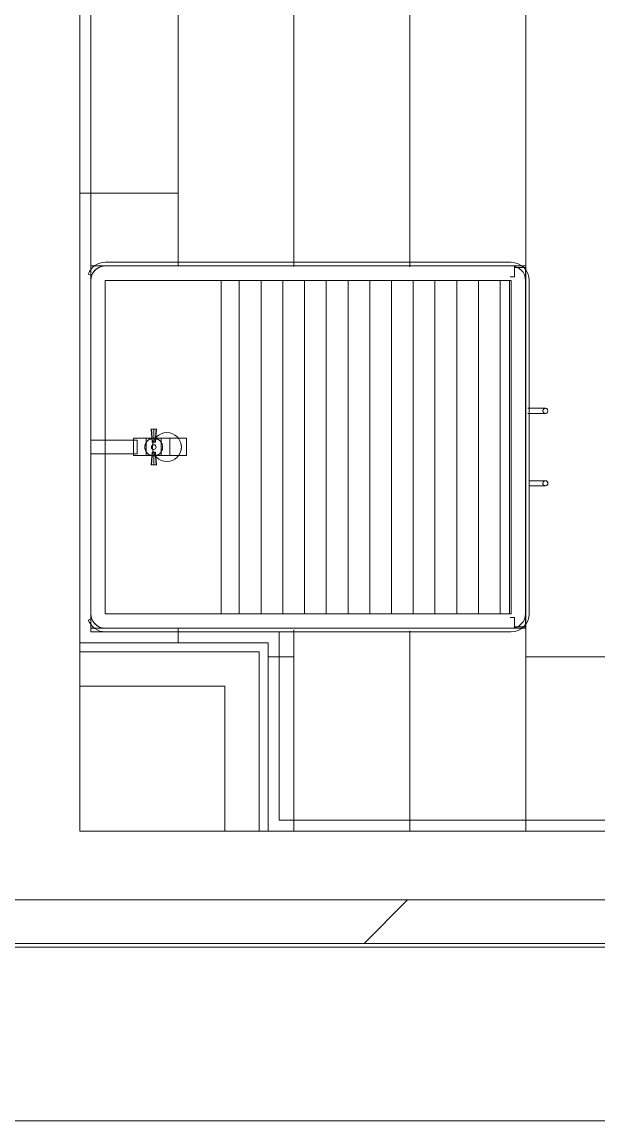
# Model space of a CAD drawing. Header units: metres. Extents: x 3856 to 4207, y -1118 to -691.
# Drawn here: x 3991.277 to 3992.072, y -996.427 to -994.911 of the extents above; entities that cross this region are included whole.
import ezdxf

# ---------------------------------------------------------------- set-up
doc = ezdxf.new("R2010")
doc.units = ezdxf.units.M
for name, color, linetype, lineweight in [('Casework', 7, 'Continuous', 9), ('Common Edges', 7, 'Continuous', 9), ('Cut Pattern', 7, 'Continuous', 18), ('Floors', 7, 'Continuous', 9), ('Plumbing Fixtures', 7, 'Continuous', 9), ('Surface Pattern', 7, 'Continuous', 9), ('Walls', 7, 'Continuous', 9)]:
    doc.layers.add(name, color=color, linetype=linetype, lineweight=lineweight)
doc.layers.add('ROA-E00-URB-A101-MASTER_PLAN cambio estaciomientos_dwg', color=7, linetype='Continuous', lineweight=9, true_color=0x767676)

# ---------------------------------------------------------------- blocks, each defined once
blk = doc.blocks.new('Lavadero prefabricado con mueble - 0_50x0_60m-5701456-IMPLANTACIÓN - KIT COMERCIAL')
at = {"layer": 'Plumbing Fixtures', "color": 253, "true_color": 0xaaaaaa}
for p, q in [((0.605, 0.605), (0.145, 0.605)), ((0.145, 0.6), (0.605, 0.6)), ((0.605, 0.6), (0.145, 0.6)), ((0.12, 0.58), (0.12, 0.02)), ((0.125, 0.02), (0.125, 0.58)), ((0.125, 0.58), (0.125, 0.02)), ((0.605, 0.58), (0.145, 0.58)), ((0.145, 0.58), (0.145, 0.578)), ((0.145, 0.02), (0.145, 0.58)), ((0.145, 0.58), (0.605, 0.58)), ((0.145, 0.578), (0.605, 0.578)), ((0.605, 0.578), (0.605, 0.58)), ((0.605, 0.58), (0.605, 0.02)), ((0.625, 0.58), (0.625, 0.02)), ((0.625, 0.02), (0.625, 0.58)), ((0.63, 0.02), (0.63, 0.58)), ((0.145, 0.565), (0.605, 0.565)), ((0.145, 0.535), (0.605, 0.535)), ((0.145, 0.505), (0.605, 0.505)), ((0.145, 0.475), (0.605, 0.475)), ((0.145, 0.445), (0.605, 0.445)), ((0.145, 0.415), (0.605, 0.415)), ((0.145, 0.385), (0.605, 0.385)), ((0.145, 0.355), (0.605, 0.355)), ((0.145, 0.325), (0.605, 0.325)), ((0.145, 0.295), (0.605, 0.295)), ((0.145, 0.265), (0.605, 0.265)), ((0.145, 0.235), (0.605, 0.235)), ((0.145, 0.205), (0.605, 0.205)), ((0.605, 0.18), (0.145, 0.18)), ((0.605, 0.18), (0.145, 0.18)), ((0.605, 0.02), (0.145, 0.02)), ((0.1363, -0.0034), (0.138, 0.0012)), ((0.138, 0.0012), (0.1363, -0.0034)), ((0.612, 0.0012), (0.6137, -0.0034)), ((0.6137, -0.0034), (0.612, 0.0012)), ((0.145, 0), (0.605, 0))]:
    blk.add_line(p, q, dxfattribs=at)
for centre, radius, start, end in [((0.145, 0.58), 0.025, 90, 180), ((0.145, 0.58), 0.025, 90, 180), ((0.145, 0.58), 0.02, 90, 180), ((0.145, 0.58), 0.02, 90, 180), ((0.145, 0.58), 0.02, 90, 180), ((0.145, 0.58), 0.02, 90, 180), ((0.605, 0.58), 0.025, 360, 90), ((0.605, 0.58), 0.025, 0, 90), ((0.605, 0.58), 0.02, 0, 90), ((0.605, 0.58), 0.02, 0, 90), ((0.605, 0.58), 0.02, 0, 90), ((0.605, 0.58), 0.02, 0, 90), ((0.375, 0.105), 0.02, 0, 180), ((0.375, 0.105), 0.02, 75, 105), ((0.375, 0.105), 0.02, 180, 0), ((0.375, 0.105), 0.02, 255, 285), ((0.145, 0.02), 0.025, 180, 249.6359), ((0.145, 0.02), 0.025, 180, 249.6359), ((0.145, 0.02), 0.02, 180, 249.6359), ((0.145, 0.02), 0.02, 180, 249.6359), ((0.145, 0.02), 0.02, 180, 270), ((0.145, 0.02), 0.02, 180, 270), ((0.605, 0.02), 0.02, 270, 360), ((0.605, 0.02), 0.02, 270, 0), ((0.605, 0.02), 0.02, 290.3641, 0), ((0.605, 0.02), 0.02, 290.3641, 0), ((0.605, 0.02), 0.025, 290.3641, 360), ((0.605, 0.02), 0.025, 290.3641, 0)]:
    blk.add_arc(centre, radius, start, end, dxfattribs=at)
blk = doc.blocks.new('Griferia sencilla lavadero o lavaescobas - Griferia sencilla lavadero o lavaescobas-5701464-IMPLANTACIÓN - KIT COMERCIAL')
at = {"layer": 'Plumbing Fixtures', "color": 253, "true_color": 0xaaaaaa}
for p, q in [((0.1368, 0.0903), (0.1126, 0.0903)), ((0.1126, 0.0673), (0.1368, 0.0673)), ((0.1005, 0.0491), (0.1005, 0.0451)), ((0.1005, 0.0489), (0.1181, 0.0474)), ((0.1005, 0.0481), (0.1005, 0.0451)), ((0.1005, 0.0481), (0.1181, 0.0469)), ((0.1126, 0.0552), (0.1368, 0.0552)), ((0.1126, 0.0552), (0.1126, 0.0346)), ((0.1181, 0.0451), (0.1181, 0.0476)), ((0.1181, 0.0469), (0.1181, 0.0474)), ((0.1181, 0.0451), (0.1181, 0.0469)), ((0.1319, 0.0474), (0.1495, 0.0489)), ((0.1319, 0.0469), (0.1495, 0.0481)), ((0.1319, 0.0476), (0.1319, 0.0451)), ((0.1319, 0.0474), (0.1319, 0.0469)), ((0.1319, 0.0469), (0.1319, 0.0451)), ((0.1368, 0.0346), (0.1368, 0.0552)), ((0.1495, 0.0451), (0.1495, 0.0491)), ((0.1495, 0.0451), (0.1495, 0.0481)), ((0.1005, 0.0451), (0.1005, 0.0411)), ((0.1005, 0.0451), (0.1005, 0.042)), ((0.1005, 0.0451), (0.1181, 0.0451)), ((0.1181, 0.0451), (0.1005, 0.0451)), ((0.1005, 0.042), (0.1181, 0.0432)), ((0.1005, 0.0413), (0.1181, 0.0427)), ((0.1368, 0.0346), (0.1126, 0.0346)), ((0.1181, 0.0426), (0.1181, 0.0451)), ((0.1181, 0.0432), (0.1181, 0.0451)), ((0.1181, 0.0427), (0.1181, 0.0432)), ((0.1319, 0.0451), (0.1319, 0.0426)), ((0.1495, 0.0451), (0.1319, 0.0451)), ((0.1319, 0.0451), (0.1319, 0.0432)), ((0.1319, 0.0451), (0.1495, 0.0451)), ((0.1319, 0.0432), (0.1319, 0.0427)), ((0.1319, 0.0432), (0.1495, 0.042)), ((0.1319, 0.0427), (0.1495, 0.0413)), ((0.1495, 0.0411), (0.1495, 0.0451)), ((0.1495, 0.042), (0.1495, 0.0451)), ((0.1126, 0.0169), (0.1368, 0.0169)), ((0.1155, 0.0219), (0.1155, -0.0419)), ((0.1345, 0.0219), (0.1155, 0.0219)), ((0.1345, 0.0219), (0.1155, 0.0219)), ((0.1345, -0.0419), (0.1345, 0.0219)), ((0.1155, -0.0419), (0.1345, -0.0419)), ((0.1155, -0.0419), (0.1345, -0.0419))]:
    blk.add_line(p, q, dxfattribs=at)
at = {"layer": 'Plumbing Fixtures', "color": 253, "true_color": 0xaaaaaa, "flags": 128}
for points in [[(0.125, 0.0572), (0.1245, 0.0572), (0.124, 0.0572), (0.1235, 0.0571), (0.1231, 0.057), (0.1226, 0.0569), (0.1221, 0.0568), (0.1216, 0.0567), (0.1212, 0.0566), (0.1207, 0.0564), (0.1202, 0.0562), (0.1198, 0.056), (0.1194, 0.0558), (0.1189, 0.0556), (0.1185, 0.0553), (0.1181, 0.0551), (0.1177, 0.0548), (0.1173, 0.0545), (0.1169, 0.0542), (0.1166, 0.0538), (0.1162, 0.0535), (0.1159, 0.0531), (0.1156, 0.0528), (0.1153, 0.0524), (0.115, 0.052), (0.1147, 0.0516), (0.1145, 0.0512), (0.1142, 0.0507), (0.114, 0.0503), (0.1138, 0.0499), (0.1136, 0.0494), (0.1135, 0.0489), (0.1133, 0.0485), (0.1132, 0.048), (0.1131, 0.0475), (0.113, 0.0471), (0.1129, 0.0466), (0.1128, 0.0461), (0.1128, 0.0456), (0.1128, 0.0451), (0.1128, 0.0446), (0.1128, 0.0441), (0.1129, 0.0437), (0.1129, 0.0432), (0.113, 0.0427), (0.1131, 0.0422), (0.1132, 0.0417), (0.1134, 0.0413), (0.1135, 0.0408), (0.1137, 0.0404), (0.1139, 0.0399), (0.1141, 0.0395), (0.1143, 0.039), (0.1146, 0.0386), (0.1149, 0.0382), (0.1151, 0.0378), (0.1154, 0.0374), (0.1157, 0.037), (0.1161, 0.0367), (0.1164, 0.0363), (0.1168, 0.036), (0.1171, 0.0357), (0.1175, 0.0354), (0.1179, 0.0351), (0.1183, 0.0348), (0.1187, 0.0345), (0.1191, 0.0343), (0.1196, 0.0341), (0.12, 0.0338), (0.1205, 0.0337), (0.1209, 0.0335), (0.1214, 0.0333), (0.1218, 0.0332), (0.1223, 0.0331), (0.1228, 0.033), (0.1233, 0.0329), (0.1238, 0.0328), (0.1242, 0.0328), (0.1247, 0.0328), (0.125, 0.0328)], [(0.125, 0.0328), (0.1255, 0.0328), (0.126, 0.0328), (0.1265, 0.0329), (0.1269, 0.0329), (0.1274, 0.033), (0.1279, 0.0331), (0.1284, 0.0333), (0.1288, 0.0334), (0.1293, 0.0336), (0.1298, 0.0337), (0.1302, 0.0339), (0.1306, 0.0342), (0.1311, 0.0344), (0.1315, 0.0346), (0.1319, 0.0349), (0.1323, 0.0352), (0.1327, 0.0355), (0.1331, 0.0358), (0.1334, 0.0361), (0.1338, 0.0365), (0.1341, 0.0368), (0.1344, 0.0372), (0.1347, 0.0376), (0.135, 0.038), (0.1353, 0.0384), (0.1355, 0.0388), (0.1358, 0.0392), (0.136, 0.0397), (0.1362, 0.0401), (0.1364, 0.0406), (0.1365, 0.041), (0.1367, 0.0415), (0.1368, 0.042), (0.1369, 0.0424), (0.137, 0.0429), (0.1371, 0.0434), (0.1372, 0.0439), (0.1372, 0.0444), (0.1372, 0.0449), (0.1372, 0.0453), (0.1372, 0.0458), (0.1371, 0.0463), (0.1371, 0.0468), (0.137, 0.0473), (0.1369, 0.0478), (0.1368, 0.0482), (0.1366, 0.0487), (0.1365, 0.0492), (0.1363, 0.0496), (0.1361, 0.0501), (0.1359, 0.0505), (0.1357, 0.0509), (0.1354, 0.0514), (0.1351, 0.0518), (0.1349, 0.0522), (0.1346, 0.0526), (0.1343, 0.0529), (0.1339, 0.0533), (0.1336, 0.0536), (0.1332, 0.054), (0.1329, 0.0543), (0.1325, 0.0546), (0.1321, 0.0549), (0.1317, 0.0552), (0.1313, 0.0554), (0.1309, 0.0557), (0.1304, 0.0559), (0.13, 0.0561), (0.1295, 0.0563), (0.1291, 0.0565), (0.1286, 0.0566), (0.1282, 0.0568), (0.1277, 0.0569), (0.1272, 0.057), (0.1267, 0.0571), (0.1262, 0.0571), (0.1258, 0.0572), (0.1253, 0.0572), (0.125, 0.0572)]]:
    blk.add_lwpolyline(points, dxfattribs=at)
at = {"layer": 'Plumbing Fixtures', "color": 253, "true_color": 0xaaaaaa}
for start, end in [(0, 180), (0, 180), (180, 360), (180, 360)]:
    blk.add_arc((0.125, 0.045), 0.0033, start, end, dxfattribs=at)
for points, knots in [([(0.1126, 0.0673), (0.1126, 0.0673), (0.1126, 0.0673), (0.1126, 0.0677), (0.1126, 0.0684), (0.1126, 0.0706), (0.1126, 0.076), (0.1126, 0.0829), (0.1126, 0.0883), (0.1126, 0.0901), (0.1126, 0.0903), (0.1126, 0.0903)], [0.34510996, 0.34510996, 0.34510996, 0.34510996, 0.34757201, 0.35519821, 0.36270819, 0.37311073, 0.38914556, 0.40884322, 0.4253864, 0.43804389, 0.4434835, 0.4434835, 0.4434835, 0.4434835]), ([(0.1126, 0.0903), (0.1126, 0.0903), (0.1126, 0.0902), (0.1126, 0.0897), (0.1126, 0.0867), (0.1126, 0.0851), (0.1126, 0.0846), (0.1126, 0.0841), (0.1126, 0.0834), (0.1126, 0.0819), (0.1126, 0.0807), (0.1126, 0.0786), (0.1126, 0.0757), (0.1126, 0.0722), (0.1126, 0.0709), (0.1126, 0.0657), (0.1126, 0.0599), (0.1126, 0.0575), (0.1126, 0.0563), (0.1126, 0.0556), (0.1126, 0.0552), (0.1126, 0.0552)], [0.4445478, 0.4445478, 0.4445478, 0.4445478, 0.4488453, 0.4603434, 0.4698643, 0.4759024, 0.4793492, 0.4830314, 0.4903221, 0.4993613, 0.509869, 0.5200162, 0.5318344, 0.5417834, 0.5534812, 0.5674088, 0.5823571, 0.5929076, 0.5978127, 0.6012473, 0.6058049, 0.6058049, 0.6058049, 0.6058049]), ([(0.1368, 0.0552), (0.1368, 0.0552), (0.1368, 0.0556), (0.1368, 0.0563), (0.1368, 0.0575), (0.1368, 0.0599), (0.1368, 0.0657), (0.1368, 0.0709), (0.1368, 0.0722), (0.1368, 0.0757), (0.1368, 0.0786), (0.1368, 0.0807), (0.1368, 0.0819), (0.1368, 0.0834), (0.1368, 0.0841), (0.1368, 0.0846), (0.1368, 0.0851), (0.1368, 0.0867), (0.1368, 0.0897), (0.1368, 0.0902), (0.1368, 0.0903), (0.1368, 0.0903)], [-0.6058049, -0.6058049, -0.6058049, -0.6058049, -0.6012473, -0.5978127, -0.5929076, -0.5823571, -0.5674088, -0.5534812, -0.5417834, -0.5318344, -0.5200162, -0.509869, -0.4993613, -0.4903221, -0.4830314, -0.4793492, -0.4759024, -0.4698643, -0.4603434, -0.4488453, -0.4445478, -0.4445478, -0.4445478, -0.4445478]), ([(0.1368, 0.0903), (0.1368, 0.0903), (0.1368, 0.0901), (0.1368, 0.0883), (0.1368, 0.0829), (0.1368, 0.076), (0.1368, 0.0706), (0.1368, 0.0684), (0.1368, 0.0677), (0.1368, 0.0673), (0.1368, 0.0673), (0.1368, 0.0673)], [-0.4434835, -0.4434835, -0.4434835, -0.4434835, -0.43804389, -0.4253864, -0.40884322, -0.38914556, -0.37311073, -0.36270819, -0.35519821, -0.34757201, -0.34510996, -0.34510996, -0.34510996, -0.34510996]), ([(0.1126, 0.0169), (0.1126, 0.0169), (0.1126, 0.017), (0.1126, 0.0173), (0.1126, 0.0173), (0.1126, 0.0219), (0.1126, 0.0237), (0.1126, 0.0246), (0.1126, 0.0259), (0.1126, 0.0272), (0.1126, 0.0293), (0.1126, 0.0356), (0.1126, 0.0427), (0.1126, 0.0505), (0.1126, 0.0572), (0.1126, 0.062), (0.1126, 0.0656), (0.1126, 0.0674), (0.1126, 0.0685), (0.1126, 0.0686), (0.1126, 0.0686)], [0.1281175, 0.1281175, 0.1281175, 0.1281175, 0.1347234, 0.1430197, 0.1516404, 0.1592529, 0.1676769, 0.1735037, 0.1790515, 0.1853664, 0.1965701, 0.2140633, 0.2378586, 0.2618498, 0.2836802, 0.3010688, 0.3128417, 0.3209206, 0.3264374, 0.3287884, 0.3287884, 0.3287884, 0.3287884]), ([(0.1126, 0.0686), (0.1126, 0.0686), (0.1126, 0.0685), (0.1126, 0.068), (0.1126, 0.0674), (0.1126, 0.0673), (0.1126, 0.0673)], [0.33014883, 0.33014883, 0.33014883, 0.33014883, 0.33100043, 0.33513886, 0.34035986, 0.34493161, 0.34493161, 0.34493161, 0.34493161]), ([(0.1368, 0.0673), (0.1368, 0.0673), (0.1368, 0.0674), (0.1368, 0.068), (0.1368, 0.0685), (0.1368, 0.0686), (0.1368, 0.0686)], [-0.34493161, -0.34493161, -0.34493161, -0.34493161, -0.34035986, -0.33513886, -0.33100043, -0.33014883, -0.33014883, -0.33014883, -0.33014883]), ([(0.1368, 0.0686), (0.1368, 0.0686), (0.1368, 0.0685), (0.1368, 0.0674), (0.1368, 0.0656), (0.1368, 0.062), (0.1368, 0.0572), (0.1368, 0.0505), (0.1368, 0.0427), (0.1368, 0.0356), (0.1368, 0.0293), (0.1368, 0.0272), (0.1368, 0.0259), (0.1368, 0.0246), (0.1368, 0.0237), (0.1368, 0.0219), (0.1368, 0.0173), (0.1368, 0.0173), (0.1368, 0.017), (0.1368, 0.0169), (0.1368, 0.0169)], [-0.3287884, -0.3287884, -0.3287884, -0.3287884, -0.3264374, -0.3209206, -0.3128417, -0.3010688, -0.2836802, -0.2618498, -0.2378586, -0.2140633, -0.1965701, -0.1853664, -0.1790515, -0.1735037, -0.1676769, -0.1592529, -0.1516404, -0.1430197, -0.1347234, -0.1281175, -0.1281175, -0.1281175, -0.1281175]), ([(0.1126, 0.0346), (0.1126, 0.0345), (0.1126, 0.0345), (0.1126, 0.0339), (0.1126, 0.0309), (0.1126, 0.0287), (0.1126, 0.0267), (0.1126, 0.0258), (0.1126, 0.0246), (0.1126, 0.0236), (0.1126, 0.0221), (0.1126, 0.0184), (0.1126, 0.0175), (0.1126, 0.017), (0.1126, 0.017), (0.1126, 0.0169), (0.1126, 0.0169)], [0, 0, 0, 0, 0.0059375, 0.0135382, 0.021714, 0.0302674, 0.0363942, 0.0417804, 0.0464321, 0.0514074, 0.0585469, 0.0653751, 0.0779111, 0.0959132, 0.1175652, 0.1182623, 0.1182623, 0.1182623, 0.1182623]), ([(0.1368, 0.0169), (0.1368, 0.0169), (0.1368, 0.017), (0.1368, 0.017), (0.1368, 0.0175), (0.1368, 0.0184), (0.1368, 0.0221), (0.1368, 0.0236), (0.1368, 0.0246), (0.1368, 0.0258), (0.1368, 0.0267), (0.1368, 0.0287), (0.1368, 0.0309), (0.1368, 0.0339), (0.1368, 0.0345), (0.1368, 0.0345), (0.1368, 0.0346)], [-0.1182623, -0.1182623, -0.1182623, -0.1182623, -0.1175652, -0.0959132, -0.0779111, -0.0653751, -0.0585469, -0.0514074, -0.0464321, -0.0417804, -0.0363942, -0.0302674, -0.021714, -0.0135382, -0.0059375, 0, 0, 0, 0])]:
    blk.add_open_spline(points, degree=3, knots=knots, dxfattribs=at)
for points in [[(0.1005, 0.0489), (0.1005, 0.0482), (0.1005, 0.0481), (0.1005, 0.0481)], [(0.1495, 0.0481), (0.1495, 0.0481), (0.1495, 0.0482), (0.1495, 0.0489)], [(0.1005, 0.042), (0.1005, 0.042), (0.1005, 0.042), (0.1005, 0.0413)], [(0.1495, 0.0413), (0.1495, 0.042), (0.1495, 0.042), (0.1495, 0.042)]]:
    blk.add_open_spline(points, degree=3, dxfattribs=at)
blk = doc.blocks.new('Mueble lavadero - 0_50x1_70x2_50m-V232-IMPLANTACIÓN - KIT COMERCIAL')
at = {"layer": 'Casework'}
for p, q in [((-6.2853, -0.01), (-6.3053, -0.01)), ((-6.3053, -0.01), (-6.3053, -0.03)), ((-5.8053, -0.01), (-5.8187, -0.01)), ((-5.8053, -0.03), (-5.8053, -0.01)), ((-6.3053, -0.5886), (-6.3053, -0.595)), ((-6.2903, -0.595), (-6.2903, -0.5886)), ((-5.8203, -0.5886), (-5.8203, -0.595)), ((-5.8053, -0.595), (-5.8053, -0.5886)), ((-6.3053, -0.595), (-6.3053, -0.61)), ((-6.3053, -0.595), (-6.2903, -0.595)), ((-6.3033, -0.595), (-6.3033, -0.61)), ((-5.8203, -0.595), (-5.8053, -0.595)), ((-5.8073, -0.61), (-5.8073, -0.595)), ((-5.8053, -0.61), (-5.8053, -0.595)), ((-6.3033, -0.61), (-6.2853, -0.61)), ((-6.1088, -0.615), (-6.1088, -0.6375)), ((-6.1088, -0.615), (-6.1088, -0.6375)), ((-6.1018, -0.6375), (-6.1018, -0.615)), ((-6.1018, -0.6375), (-6.1018, -0.615)), ((-6.0088, -0.613), (-6.0088, -0.6375)), ((-6.0088, -0.613), (-6.0088, -0.6375)), ((-6.0018, -0.6375), (-6.0018, -0.6131)), ((-6.0018, -0.6375), (-6.0018, -0.6131)), ((-5.8187, -0.61), (-5.8073, -0.61))]:
    blk.add_line(p, q, dxfattribs=at)
for centre, start, end in [((-6.1053, -0.6375), 0, 180), ((-6.1053, -0.6375), 0, 180), ((-6.0053, -0.6375), 0, 180), ((-6.0053, -0.6375), 0, 180), ((-6.1053, -0.6375), 180, 360), ((-6.1053, -0.6375), 180, 0), ((-6.0053, -0.6375), 180, 0), ((-6.0053, -0.6375), 180, 0)]:
    blk.add_arc(centre, 0.0035, start, end, dxfattribs=at)
for points, knots in [([(-6.1053, -0.634), (-6.1055, -0.634), (-6.1057, -0.634), (-6.106, -0.634), (-6.1062, -0.6341), (-6.1065, -0.6342), (-6.1067, -0.6342), (-6.1069, -0.6343), (-6.1071, -0.6344), (-6.1072, -0.6345), (-6.1074, -0.6347), (-6.1076, -0.6348), (-6.1077, -0.6349), (-6.1078, -0.6351), (-6.108, -0.6352), (-6.1082, -0.6354), (-6.1083, -0.6357), (-6.1084, -0.6359), (-6.1086, -0.6362), (-6.1088, -0.6368), (-6.1088, -0.6372), (-6.1088, -0.6375)], [0, 0, 0, 0, 0.071429, 0.107143, 0.142857, 0.178571, 0.214286, 0.25, 0.285714, 0.321429, 0.357143, 0.392857, 0.428571, 0.464286, 0.5, 0.571429, 0.607143, 0.642857, 0.714286, 0.857143, 1, 1, 1, 1]), ([(-6.1088, -0.6375), (-6.1088, -0.6372), (-6.1088, -0.6368), (-6.1086, -0.6362), (-6.1084, -0.6359), (-6.1083, -0.6357), (-6.1082, -0.6355), (-6.1081, -0.6353), (-6.108, -0.6352), (-6.1078, -0.6351), (-6.1077, -0.6349), (-6.1076, -0.6348), (-6.1074, -0.6347), (-6.1072, -0.6345), (-6.1071, -0.6344), (-6.1069, -0.6343), (-6.1067, -0.6342), (-6.1065, -0.6342), (-6.1062, -0.6341), (-6.106, -0.634), (-6.1057, -0.634), (-6.1055, -0.634), (-6.1053, -0.634)], [0, 0, 0, 0, 0.142857, 0.285714, 0.357143, 0.392857, 0.428571, 0.464286, 0.5, 0.535714, 0.571429, 0.607143, 0.642857, 0.678571, 0.714286, 0.75, 0.785714, 0.821429, 0.857143, 0.892857, 0.928571, 1, 1, 1, 1]), ([(-6.1088, -0.6375), (-6.1088, -0.6372), (-6.1088, -0.6368), (-6.1086, -0.6362), (-6.1084, -0.6359), (-6.1083, -0.6357), (-6.1082, -0.6355), (-6.1081, -0.6353), (-6.108, -0.6352), (-6.1078, -0.6351), (-6.1077, -0.6349), (-6.1076, -0.6348), (-6.1074, -0.6347), (-6.1072, -0.6345), (-6.1071, -0.6344), (-6.1069, -0.6343), (-6.1067, -0.6342), (-6.1065, -0.6342), (-6.1062, -0.6341), (-6.106, -0.634), (-6.1057, -0.634), (-6.1055, -0.634), (-6.1053, -0.634)], [0, 0, 0, 0, 0.142857, 0.285714, 0.357143, 0.392857, 0.428571, 0.464286, 0.5, 0.535714, 0.571429, 0.607143, 0.642857, 0.678571, 0.714286, 0.75, 0.785714, 0.821429, 0.857143, 0.892857, 0.928571, 1, 1, 1, 1]), ([(-6.1053, -0.634), (-6.1055, -0.634), (-6.1057, -0.634), (-6.106, -0.634), (-6.1062, -0.6341), (-6.1065, -0.6342), (-6.1067, -0.6342), (-6.1069, -0.6343), (-6.1071, -0.6344), (-6.1072, -0.6345), (-6.1074, -0.6347), (-6.1076, -0.6348), (-6.1077, -0.6349), (-6.1078, -0.6351), (-6.108, -0.6352), (-6.1082, -0.6354), (-6.1083, -0.6357), (-6.1084, -0.6359), (-6.1086, -0.6362), (-6.1088, -0.6368), (-6.1088, -0.6372), (-6.1088, -0.6375)], [0, 0, 0, 0, 0.071429, 0.107143, 0.142857, 0.178571, 0.214286, 0.25, 0.285714, 0.321429, 0.357143, 0.392857, 0.428571, 0.464286, 0.5, 0.571429, 0.607143, 0.642857, 0.714286, 0.857143, 1, 1, 1, 1]), ([(-6.1018, -0.6375), (-6.1018, -0.6372), (-6.1018, -0.6368), (-6.102, -0.6362), (-6.1022, -0.6359), (-6.1023, -0.6357), (-6.1024, -0.6355), (-6.1025, -0.6353), (-6.1026, -0.6352), (-6.1028, -0.6351), (-6.1029, -0.6349), (-6.103, -0.6348), (-6.1032, -0.6347), (-6.1034, -0.6345), (-6.1035, -0.6344), (-6.1037, -0.6343), (-6.1039, -0.6342), (-6.1041, -0.6342), (-6.1044, -0.6341), (-6.1046, -0.634), (-6.1049, -0.634), (-6.1051, -0.634), (-6.1053, -0.634)], [0, 0, 0, 0, 0.142857, 0.285714, 0.357143, 0.392857, 0.428571, 0.464286, 0.5, 0.535714, 0.571429, 0.607143, 0.642857, 0.678571, 0.714286, 0.75, 0.785714, 0.821429, 0.857143, 0.892857, 0.928571, 1, 1, 1, 1]), ([(-6.1053, -0.634), (-6.1051, -0.634), (-6.1049, -0.634), (-6.1046, -0.634), (-6.1044, -0.6341), (-6.1041, -0.6342), (-6.1039, -0.6342), (-6.1037, -0.6343), (-6.1035, -0.6344), (-6.1034, -0.6345), (-6.1032, -0.6347), (-6.103, -0.6348), (-6.1029, -0.6349), (-6.1028, -0.6351), (-6.1026, -0.6352), (-6.1024, -0.6354), (-6.1023, -0.6357), (-6.1022, -0.6359), (-6.102, -0.6362), (-6.1018, -0.6368), (-6.1018, -0.6372), (-6.1018, -0.6375)], [0, 0, 0, 0, 0.071429, 0.107143, 0.142857, 0.178571, 0.214286, 0.25, 0.285714, 0.321429, 0.357143, 0.392857, 0.428571, 0.464286, 0.5, 0.571429, 0.607143, 0.642857, 0.714286, 0.857143, 1, 1, 1, 1]), ([(-6.1053, -0.634), (-6.1051, -0.634), (-6.1049, -0.634), (-6.1046, -0.634), (-6.1044, -0.6341), (-6.1041, -0.6342), (-6.1039, -0.6342), (-6.1037, -0.6343), (-6.1035, -0.6344), (-6.1034, -0.6345), (-6.1032, -0.6347), (-6.103, -0.6348), (-6.1029, -0.6349), (-6.1028, -0.6351), (-6.1026, -0.6352), (-6.1024, -0.6354), (-6.1023, -0.6357), (-6.1022, -0.6359), (-6.102, -0.6362), (-6.1018, -0.6368), (-6.1018, -0.6372), (-6.1018, -0.6375)], [0, 0, 0, 0, 0.071429, 0.107143, 0.142857, 0.178571, 0.214286, 0.25, 0.285714, 0.321429, 0.357143, 0.392857, 0.428571, 0.464286, 0.5, 0.571429, 0.607143, 0.642857, 0.714286, 0.857143, 1, 1, 1, 1]), ([(-6.1018, -0.6375), (-6.1018, -0.6372), (-6.1018, -0.6368), (-6.102, -0.6362), (-6.1022, -0.6359), (-6.1023, -0.6357), (-6.1024, -0.6355), (-6.1025, -0.6353), (-6.1026, -0.6352), (-6.1028, -0.6351), (-6.1029, -0.6349), (-6.103, -0.6348), (-6.1032, -0.6347), (-6.1034, -0.6345), (-6.1035, -0.6344), (-6.1037, -0.6343), (-6.1039, -0.6342), (-6.1041, -0.6342), (-6.1044, -0.6341), (-6.1046, -0.634), (-6.1049, -0.634), (-6.1051, -0.634), (-6.1053, -0.634)], [0, 0, 0, 0, 0.142857, 0.285714, 0.357143, 0.392857, 0.428571, 0.464286, 0.5, 0.535714, 0.571429, 0.607143, 0.642857, 0.678571, 0.714286, 0.75, 0.785714, 0.821429, 0.857143, 0.892857, 0.928571, 1, 1, 1, 1]), ([(-6.0053, -0.634), (-6.0055, -0.634), (-6.0057, -0.634), (-6.006, -0.634), (-6.0062, -0.6341), (-6.0065, -0.6342), (-6.0067, -0.6342), (-6.0069, -0.6343), (-6.0071, -0.6344), (-6.0072, -0.6345), (-6.0074, -0.6347), (-6.0076, -0.6348), (-6.0077, -0.6349), (-6.0078, -0.6351), (-6.008, -0.6352), (-6.0082, -0.6354), (-6.0083, -0.6357), (-6.0084, -0.6359), (-6.0086, -0.6362), (-6.0088, -0.6368), (-6.0088, -0.6372), (-6.0088, -0.6375)], [0, 0, 0, 0, 0.071429, 0.107143, 0.142857, 0.178571, 0.214286, 0.25, 0.285714, 0.321429, 0.357143, 0.392857, 0.428571, 0.464286, 0.5, 0.571429, 0.607143, 0.642857, 0.714286, 0.857143, 1, 1, 1, 1]), ([(-6.0088, -0.6375), (-6.0088, -0.6372), (-6.0088, -0.6368), (-6.0086, -0.6362), (-6.0084, -0.6359), (-6.0083, -0.6357), (-6.0082, -0.6355), (-6.0081, -0.6353), (-6.008, -0.6352), (-6.0078, -0.6351), (-6.0077, -0.6349), (-6.0076, -0.6348), (-6.0074, -0.6347), (-6.0072, -0.6345), (-6.0071, -0.6344), (-6.0069, -0.6343), (-6.0067, -0.6342), (-6.0065, -0.6342), (-6.0062, -0.6341), (-6.006, -0.634), (-6.0057, -0.634), (-6.0055, -0.634), (-6.0053, -0.634)], [0, 0, 0, 0, 0.142857, 0.285714, 0.357143, 0.392857, 0.428571, 0.464286, 0.5, 0.535714, 0.571429, 0.607143, 0.642857, 0.678571, 0.714286, 0.75, 0.785714, 0.821429, 0.857143, 0.892857, 0.928571, 1, 1, 1, 1]), ([(-6.0053, -0.634), (-6.0055, -0.634), (-6.0057, -0.634), (-6.006, -0.634), (-6.0062, -0.6341), (-6.0065, -0.6342), (-6.0067, -0.6342), (-6.0069, -0.6343), (-6.0071, -0.6344), (-6.0072, -0.6345), (-6.0074, -0.6347), (-6.0076, -0.6348), (-6.0077, -0.6349), (-6.0078, -0.6351), (-6.008, -0.6352), (-6.0082, -0.6354), (-6.0083, -0.6357), (-6.0084, -0.6359), (-6.0086, -0.6362), (-6.0088, -0.6368), (-6.0088, -0.6372), (-6.0088, -0.6375)], [0, 0, 0, 0, 0.071429, 0.107143, 0.142857, 0.178571, 0.214286, 0.25, 0.285714, 0.321429, 0.357143, 0.392857, 0.428571, 0.464286, 0.5, 0.571429, 0.607143, 0.642857, 0.714286, 0.857143, 1, 1, 1, 1]), ([(-6.0088, -0.6375), (-6.0088, -0.6372), (-6.0088, -0.6368), (-6.0086, -0.6362), (-6.0084, -0.6359), (-6.0083, -0.6357), (-6.0082, -0.6355), (-6.0081, -0.6353), (-6.008, -0.6352), (-6.0078, -0.6351), (-6.0077, -0.6349), (-6.0076, -0.6348), (-6.0074, -0.6347), (-6.0072, -0.6345), (-6.0071, -0.6344), (-6.0069, -0.6343), (-6.0067, -0.6342), (-6.0065, -0.6342), (-6.0062, -0.6341), (-6.006, -0.634), (-6.0057, -0.634), (-6.0055, -0.634), (-6.0053, -0.634)], [0, 0, 0, 0, 0.142857, 0.285714, 0.357143, 0.392857, 0.428571, 0.464286, 0.5, 0.535714, 0.571429, 0.607143, 0.642857, 0.678571, 0.714286, 0.75, 0.785714, 0.821429, 0.857143, 0.892857, 0.928571, 1, 1, 1, 1]), ([(-6.0018, -0.6375), (-6.0018, -0.6372), (-6.0018, -0.6368), (-6.002, -0.6362), (-6.0022, -0.6359), (-6.0023, -0.6357), (-6.0024, -0.6355), (-6.0025, -0.6353), (-6.0026, -0.6352), (-6.0028, -0.6351), (-6.0029, -0.6349), (-6.003, -0.6348), (-6.0032, -0.6347), (-6.0034, -0.6345), (-6.0035, -0.6344), (-6.0037, -0.6343), (-6.0039, -0.6342), (-6.0041, -0.6342), (-6.0044, -0.6341), (-6.0046, -0.634), (-6.0049, -0.634), (-6.0051, -0.634), (-6.0053, -0.634)], [0, 0, 0, 0, 0.142857, 0.285714, 0.357143, 0.392857, 0.428571, 0.464286, 0.5, 0.535714, 0.571429, 0.607143, 0.642857, 0.678571, 0.714286, 0.75, 0.785714, 0.821429, 0.857143, 0.892857, 0.928571, 1, 1, 1, 1]), ([(-6.0053, -0.634), (-6.0051, -0.634), (-6.0049, -0.634), (-6.0046, -0.634), (-6.0044, -0.6341), (-6.0041, -0.6342), (-6.0039, -0.6342), (-6.0037, -0.6343), (-6.0035, -0.6344), (-6.0034, -0.6345), (-6.0032, -0.6347), (-6.003, -0.6348), (-6.0029, -0.6349), (-6.0028, -0.6351), (-6.0026, -0.6352), (-6.0024, -0.6354), (-6.0023, -0.6357), (-6.0022, -0.6359), (-6.002, -0.6362), (-6.0018, -0.6368), (-6.0018, -0.6372), (-6.0018, -0.6375)], [0, 0, 0, 0, 0.071429, 0.107143, 0.142857, 0.178571, 0.214286, 0.25, 0.285714, 0.321429, 0.357143, 0.392857, 0.428571, 0.464286, 0.5, 0.571429, 0.607143, 0.642857, 0.714286, 0.857143, 1, 1, 1, 1]), ([(-6.0018, -0.6375), (-6.0018, -0.6372), (-6.0018, -0.6368), (-6.002, -0.6362), (-6.0022, -0.6359), (-6.0023, -0.6357), (-6.0024, -0.6355), (-6.0025, -0.6353), (-6.0026, -0.6352), (-6.0028, -0.6351), (-6.0029, -0.6349), (-6.003, -0.6348), (-6.0032, -0.6347), (-6.0034, -0.6345), (-6.0035, -0.6344), (-6.0037, -0.6343), (-6.0039, -0.6342), (-6.0041, -0.6342), (-6.0044, -0.6341), (-6.0046, -0.634), (-6.0049, -0.634), (-6.0051, -0.634), (-6.0053, -0.634)], [0, 0, 0, 0, 0.142857, 0.285714, 0.357143, 0.392857, 0.428571, 0.464286, 0.5, 0.535714, 0.571429, 0.607143, 0.642857, 0.678571, 0.714286, 0.75, 0.785714, 0.821429, 0.857143, 0.892857, 0.928571, 1, 1, 1, 1]), ([(-6.0053, -0.634), (-6.0051, -0.634), (-6.0049, -0.634), (-6.0046, -0.634), (-6.0044, -0.6341), (-6.0041, -0.6342), (-6.0039, -0.6342), (-6.0037, -0.6343), (-6.0035, -0.6344), (-6.0034, -0.6345), (-6.0032, -0.6347), (-6.003, -0.6348), (-6.0029, -0.6349), (-6.0028, -0.6351), (-6.0026, -0.6352), (-6.0024, -0.6354), (-6.0023, -0.6357), (-6.0022, -0.6359), (-6.002, -0.6362), (-6.0018, -0.6368), (-6.0018, -0.6372), (-6.0018, -0.6375)], [0, 0, 0, 0, 0.071429, 0.107143, 0.142857, 0.178571, 0.214286, 0.25, 0.285714, 0.321429, 0.357143, 0.392857, 0.428571, 0.464286, 0.5, 0.571429, 0.607143, 0.642857, 0.714286, 0.857143, 1, 1, 1, 1])]:
    blk.add_open_spline(points, degree=3, knots=knots, dxfattribs=at)
blk = doc.blocks.new('EDIFICIO TIPO A_rvt-3-IMPLANTACIÓN - KIT COMERCIAL')
at = {"layer": 'Cut Pattern', "lineweight": 9, "true_color": 0x0f0f0f}
h = blk.add_hatch(dxfattribs=at)
h.set_pattern_fill('FP_6', color=250, style=0, pattern_type=2)
h.set_pattern_definition([(45, (0, 0), (-0.35355339, 0.35355339), [])])
h.paths.add_polyline_path([(3991.2484, -996.1823), (3992.1051, -996.1823), (3992.1051, -996.1223), (3991.2484, -996.1223)])
at = {"layer": 'Surface Pattern', "true_color": 0x808080}
h = blk.add_hatch(dxfattribs=at)
h.set_pattern_fill('FP_75', color=8, style=0, pattern_type=2)
h.set_pattern_definition([(270, (3992.292, -992.907), (0.16, 1e-17), []), (0, (3992.292, -992.907), (0.32, 0.32), [0.16, -1.12]), (0, (3992.452, -993.547), (0.32, 0.32), [0.16, -1.12])])
h.paths.add_polyline_path([(3991.6168, -996.0273), (3993.7318, -996.0273), (3993.7318, -994.7273), (3992.8618, -994.7273), (3992.8618, -994.7148), (3992.8618, -994.3273), (3992.8743, -994.3273), (3993.7318, -994.3273), (3993.7318, -993.4423), (3993.1318, -993.4423), (3993.1352, -991.7423), (3993.7318, -991.7423), (3993.7318, -991.7273), (3993.1318, -991.7273), (3993.1318, -991.6273), (3991.2568, -991.6273), (3991.2628, -991.7423), (3991.9518, -991.7423), (3991.9504, -993.5423), (3991.9018, -993.5423), (3991.9018, -994.2923), (3991.9368, -994.2923), (3991.9368, -993.5623), (3991.9518, -993.5623), (3991.9504, -994.3123), (3991.3718, -994.3123), (3991.3718, -993.5423), (3991.3568, -993.5423), (3991.3568, -995.7673), (3991.6168, -995.7673), (3991.6168, -995.7798)])
h.paths.add_polyline_path([(3991.9504, -995.7523), (3991.3718, -995.7473), (3991.3718, -995.2473), (3991.9718, -995.2493), (3991.9718, -995.7473), (3991.9518, -995.7523)])
at = {"layer": 'Common Edges'}
for p, q in [((3991.3568, -995.7798), (3991.5568, -995.7798)), ((3991.5568, -995.7798), (3991.6043, -995.7798)), ((3991.6043, -995.7798), (3991.6043, -996.0273))]:
    blk.add_line(p, q, dxfattribs=at)
at = {"layer": 'Floors'}
for p, q in [((3991.3568, -993.5423), (3991.3568, -995.7673)), ((3991.6043, -995.7673), (3991.6168, -995.7673)), ((3991.6168, -996.0273), (3992.1369, -996.0273))]:
    blk.add_line(p, q, dxfattribs=at)
at = {"layer": 'Walls', "lineweight": 18}
for p, q in [((3991.3568, -993.5273), (3991.3568, -995.7673)), ((3991.3718, -995.7523), (3991.3718, -993.5273)), ((3991.6168, -995.7523), (3991.3718, -995.7523)), ((3991.6318, -995.7523), (3991.6168, -995.7523)), ((3991.6318, -996.0123), (3991.6318, -995.7523)), ((3991.5568, -995.7673), (3991.3568, -995.7673)), ((3991.3568, -995.7673), (3991.3568, -995.8273)), ((3991.3568, -995.7673), (3991.3718, -995.7673)), ((3991.3718, -995.7673), (3991.6168, -995.7673)), ((3991.6043, -995.7673), (3991.5568, -995.7673)), ((3991.6168, -995.7673), (3991.6043, -995.7673)), ((3991.6168, -996.0273), (3991.6168, -995.7673)), ((3991.6168, -995.7673), (3991.6168, -996.0123)), ((3991.3568, -995.8273), (3991.5568, -995.8273)), ((3991.5568, -995.8273), (3991.5568, -996.0273)), ((3991.6168, -996.0123), (3991.6168, -996.0273)), ((3992.1051, -996.0123), (3991.6318, -996.0123)), ((3991.5568, -996.0273), (3991.6168, -996.0273)), ((3991.6168, -996.0273), (3992.1051, -996.0273)), ((3992.1051, -996.1223), (3991.2484, -996.1223)), ((3991.2484, -996.1823), (3992.1051, -996.1823))]:
    blk.add_line(p, q, dxfattribs=at)
at = {"layer": 'Casework', "lineweight": 9, "rotation": 89.99999999999444}
blk.add_blockref('Mueble lavadero - 0_50x1_70x2_50m-V232-IMPLANTACIÓN - KIT COMERCIAL', (3991.3618, -989.442), dxfattribs=at)
at = {"layer": 'Plumbing Fixtures', "lineweight": 9}
for name, p, rotation in [('Lavadero prefabricado con mueble - 0_50x0_60m-5701456-IMPLANTACIÓN - KIT COMERCIAL', (3991.3718, -995.1223), 269.9999999999946), ('Griferia sencilla lavadero o lavaescobas - Griferia sencilla lavadero o lavaescobas-5701464-IMPLANTACIÓN - KIT COMERCIAL', (3991.4137, -995.3723), 269.9999999999944)]:
    blk.add_blockref(name, p, dxfattribs=dict(at, rotation=rotation))
blk = doc.blocks.new('ROA-E00-URB-A101-MASTER_PLAN cambio estaciomientos_dwg_ROA-E01-ARQ-R23_rvt-3-Master Plan - Etapa 1-7986584-IMPLANTACIÓN - KIT COMERCIAL')
at = {"layer": 'Walls', "flags": 128}
blk.add_lwpolyline([(996.1873, 3991.2484), (996.1873, 3992.1068), (996.1273, 3992.1068)], dxfattribs=at)
blk = doc.blocks.new('ROA-E00-URB-A101-MASTER_PLAN cambio estaciomientos_dwg_ROA-E01-EST-R23_rvt-3-Master Plan - Etapa 1-7986862-IMPLANTACIÓN - KIT COMERCIAL')
at = {"layer": 'Floors', "flags": 128}
blk.add_lwpolyline([(995.5773, 3987.3568), (996.4273, 3987.3568), (996.4273, 3993.6098)], dxfattribs=at)
at = {"layer": 'Walls', "flags": 128}
blk.add_lwpolyline([(996.0273, 3991.5568), (996.0273, 3991.3568), (995.8273, 3991.3568)], dxfattribs=at)
blk = doc.blocks.new('ROA-E00-URB-A101-MASTER_PLAN cambio estaciomientos_dwg-7942325-IMPLANTACIÓN - KIT COMERCIAL')
for name in ['ROA-E00-URB-A101-MASTER_PLAN cambio estaciomientos_dwg_ROA-E01-EST-R23_rvt-3-Master Plan - Etapa 1-7986862-IMPLANTACIÓN - KIT COMERCIAL', 'ROA-E00-URB-A101-MASTER_PLAN cambio estaciomientos_dwg_ROA-E01-ARQ-R23_rvt-3-Master Plan - Etapa 1-7986584-IMPLANTACIÓN - KIT COMERCIAL']:
    blk.add_blockref(name, (0, 0))

msp = doc.modelspace()

# ---------------------------------------------------------------- block references
at = {"lineweight": 5}
msp.add_blockref('EDIFICIO TIPO A_rvt-3-IMPLANTACIÓN - KIT COMERCIAL', (0, 0), dxfattribs=at)
at = {"layer": 'ROA-E00-URB-A101-MASTER_PLAN cambio estaciomientos_dwg', "color": 7, "rotation": 269.9999999999999}
msp.add_blockref('ROA-E00-URB-A101-MASTER_PLAN cambio estaciomientos_dwg-7942325-IMPLANTACIÓN - KIT COMERCIAL', (0, 0), dxfattribs=at)

doc.saveas('drawing.dxf')
